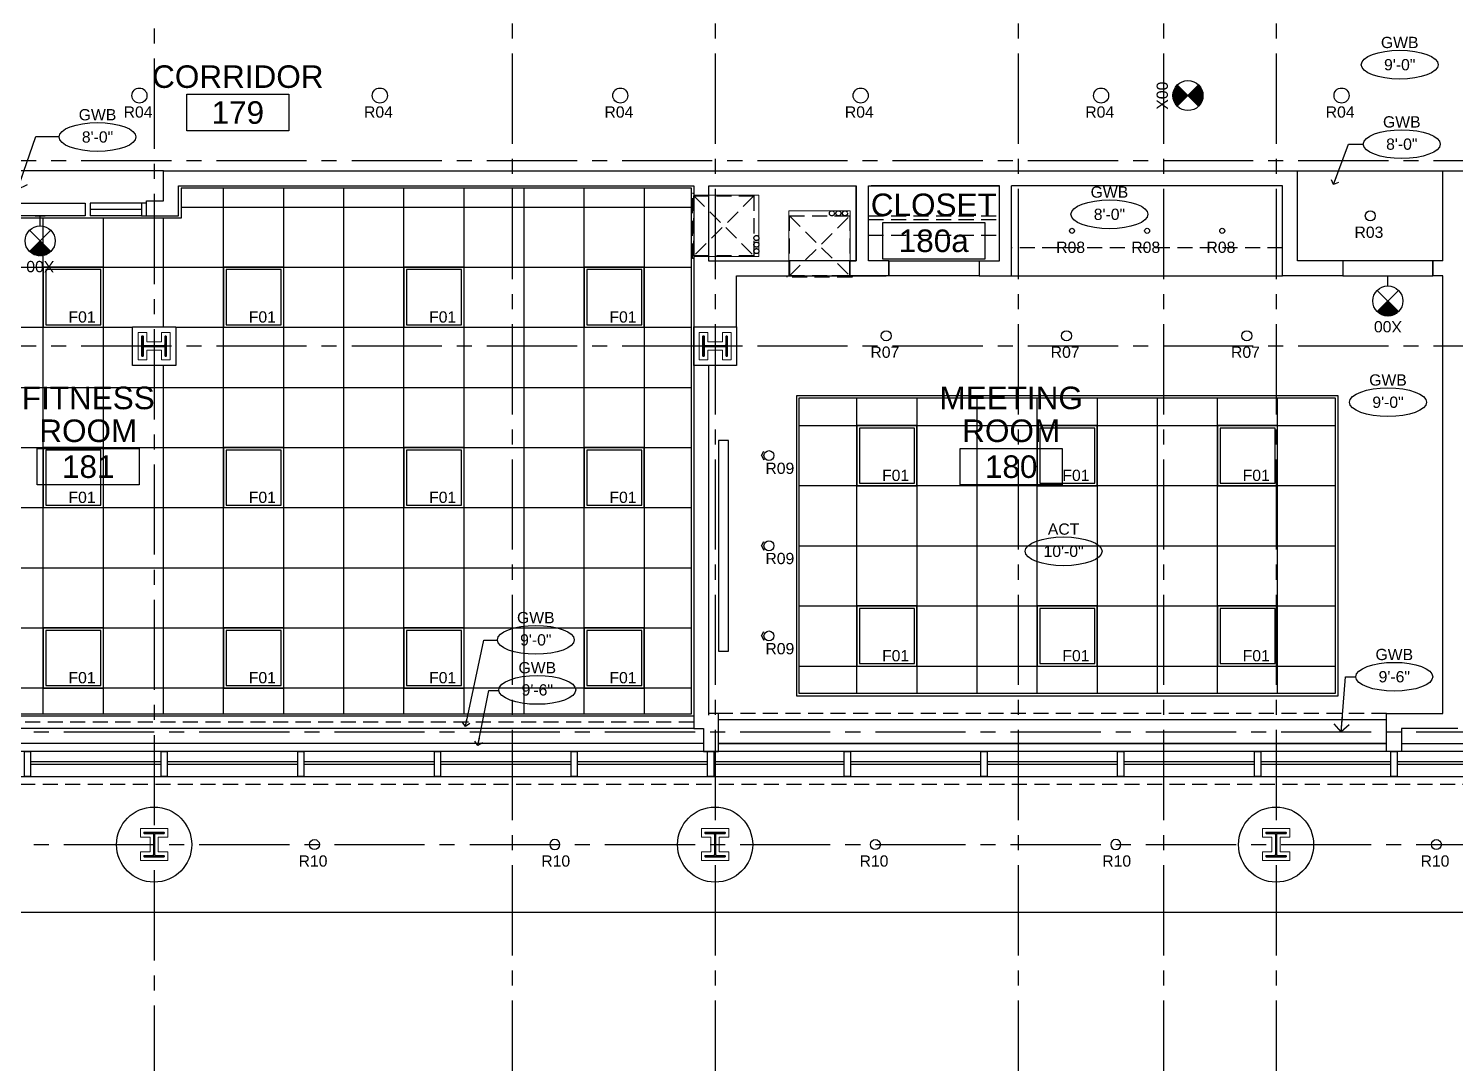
# Model space of a CAD drawing. Header units: inches. Extents: x -3700 to 367, y -844 to 2341.
# Drawn here: x -2406 to -1836, y -87 to 326 of the extents above; entities that cross this region are included whole.
import ezdxf
from ezdxf.enums import TextEntityAlignment as Align

# ---------------------------------------------------------------- set-up
doc = ezdxf.new("R2010")
doc.units = ezdxf.units.IN
doc.header["$LTSCALE"] = 48
doc.header["$MEASUREMENT"] = 0
for name, pattern in [('1112 - 0-Base$0$CENTER2', [1.125, 0.75, -0.125, 0.125, -0.125]), ('1112 - 0-Base$0$HIDDEN', [0.375, 0.25, -0.125]), ('1112 - 0-Base$0$HIDDEN2', [0.1875, 0.125, -0.0625]), ('HIDDEN2', [0.1875, 0.125, -0.0625])]:
    doc.linetypes.add(name, pattern=pattern)
for name, color, linetype, lineweight in [('1112 - 0-Base$0$A-Detl-Hatch', 1, 'Continuous', 18), ('1112 - 0-Base$0$S-Detl-Hatch', 1, 'Continuous', 18), ('1112 - 0-Base$0$S-Detl-Wide', 3, 'Continuous', 35)]:
    doc.layers.add(name, color=color, linetype=linetype, lineweight=lineweight)
for name, color, linetype in [('1112 - 0-Base$0$A-Door-Head', 8, 'Continuous'), ('1112 - 0-Base$0$A-Flor-Case', 8, 'HIDDEN2'), ('1112 - 0-Base$0$A-Flor-Ovhd', 6, 'Continuous'), ('1112 - 0-Base$0$A-Flor-Soffit', 4, 'Continuous'), ('1112 - 0-Base$0$A-Glaz', 6, 'Continuous'), ('1112 - 0-Base$0$A-Glaz-Sill', 8, 'Continuous'), ('1112 - 0-Base$0$A-Grid(3-32)', 8, '1112 - 0-Base$0$CENTER2'), ('1112 - 0-Base$0$A-HVAC', 6, '1112 - 0-Base$0$HIDDEN2'), ('1112 - 0-Base$0$A-Tag-Rm(3-32)', 2, 'Continuous'), ('1112 - 0-Base$0$A-Wall-Full', 3, 'Continuous'), ('A-Anno-Dim', 6, 'Continuous'), ('A-Clng-Fixture', 3, 'Continuous'), ('A-Clng-Grid', 8, 'Continuous'), ('A-Clng-Tag', 6, 'Continuous')]:
    doc.layers.add(name, color=color, linetype=linetype)
doc.layers.add('1112 - 0-Base$0$G-Anno-Nplt', color=140, linetype='Continuous', lineweight=18, plot=False)
doc.styles.add('1112 - 0-Base$0$Standard', font='arial.ttf')
doc.styles.add('G1DIM', font='arial.ttf')
doc.styles.get("Standard").update_dxf_attribs({"font": 'arial.ttf'})
doc.dimstyles.new('Aec-Arch-I-96', dxfattribs={"dimscale": 96, "dimtxt": 0.09375, "dimasz": 0.0625, "dimexe": 0.0625, "dimexo": 0.0625, "dimgap": 0.03125, "dimtad": 1, "dimdec": 3, "dimzin": 3, "dimdsep": 46, "dimlunit": 4, "dimtxsty": 'G1DIM', "dimblk": 'ARCHTICK', "dimcen": 0.09375, "dimclrt": 2, "dimazin": 2, "dimtfac": 0.75, "dimtdec": 3, "dimtix": 1, "dimtmove": 2, "dimatfit": 2, "dimldrblk": 'OPEN90', "dimfxl": 0.0625, "dimtolj": 1, "dimtzin": 0, "dimarcsym": 0})
pattern_1 = [(135, (-3825.315, 317.6875), (-0.088388348, -0.088388348), [])]

# ---------------------------------------------------------------- blocks, each defined once
blk = doc.blocks.new('Clng Tag')
blk.add_ellipse((0, 0), major_axis=(-0.32, 0), ratio=0.37386)
at = {"color": 2}
for tag, p in [('XXX', (0, 0.185)), ("X'-XX'", (0, 0))]:
    blk.add_attdef(tag, text='', height=0.0938, dxfattribs=at).set_placement(p, align=Align.MIDDLE_CENTER)
blk = doc.blocks.new('_ArchTick')
at = {"color": 0, "linetype": 'ByBlock', "const_width": 0.15}
blk.add_lwpolyline([(-0.5, -0.5), (0.5, 0.5)], dxfattribs=at)
blk = doc.blocks.new('_Open90')
at = {"color": 0, "linetype": 'ByBlock', "lineweight": -2}
for p, q in [((0, 0), (-1, 0)), ((-0.5, 0.5), (0, 0)), ((0, 0), (-0.5, -0.5))]:
    blk.add_line(p, q, dxfattribs=at)
blk = doc.blocks.new('3IN ROUND DL')
blk.add_circle((0, 0), 2)
blk.add_attdef('RXX', (-6.3125, -8.8125), '', height=4.5)
blk = doc.blocks.new('6IN ROUND DL')
blk.add_circle((0, 0), 3)
blk.add_attdef('RXX', (-6.3125, -8.8125), '', height=4.5)
blk = doc.blocks.new('2X2 FLUOR')
for points in [[(0, -24), (24, -24), (24, 0), (0, 0)], [(1, -23), (23, -23), (23, -1), (1, -1)]]:
    blk.add_lwpolyline(points, close=True)
blk.add_attdef('FXX', (10.0625, -22.125), '', height=4.5)
blk = doc.blocks.new('2IN ROUND DL')
blk.add_circle((0, 0), 1)
blk.add_attdef('RXX', (-6.3125, -8.8125), '', height=4.5)
blk = doc.blocks.new('4IN ROUND WW')
for q in [(-1.73, 2), (1.73, 2)]:
    blk.add_line((0, 3), q)
blk.add_circle((0, 0), 2)
blk.add_attdef('RXX', (-6.31, -8.81), '', height=4.5)
blk = doc.blocks.new('1112 - 0-Base$0$1ST FLOOR CORE & SHELL')
at = {"layer": '1112 - 0-Base$0$A-Flor-Case'}
for p, q in [((3544.01, -9148.87), (3113, -9148.87)), ((3820.61, -9145.36), (3553.9, -9145.36)), ((3113, -9173.63), (4373.5, -9173.63))]:
    blk.add_line(p, q, dxfattribs=at)
at = {"layer": '1112 - 0-Base$0$A-Flor-Soffit'}
for p, q in [((3544.01, -9146.5), (3113, -9146.5)), ((3553.9, -9147.87), (3820.61, -9147.86)), ((3544.01, -9151.38), (3113, -9151.38)), ((3547.9, -9157.37), (3113, -9157.38)), ((3553.9, -9157.37), (3820.61, -9157.36)), ((3826.61, -9157.36), (3930.3, -9157.35))]:
    blk.add_line(p, q, dxfattribs=at)
blk.add_lwpolyline([(2321, -8520.75), (2316.5, -8520.75), (2316.5, -9228.75), (3108.87, -9228.75), (3108.87, -9224.75), (4240.5, -9224.75), (4240.5, -9222.63), (4656.87, -9222.63), (4656.87, -9224.75), (5704.5, -9224.75), (5704.5, -8756.75), (5700, -8756.75)], dxfattribs=at)
at = {"layer": '1112 - 0-Base$0$A-Glaz'}
for p, q in [((3279.18, -9164.62), (3331.26, -9164.62)), ((3279.18, -9165.62), (3331.26, -9165.62)), ((3333.75, -9164.62), (3385.83, -9164.62)), ((3333.75, -9165.62), (3385.83, -9165.62)), ((3388.31, -9164.62), (3440.4, -9164.62)), ((3388.31, -9165.62), (3440.4, -9165.62)), ((3442.88, -9164.62), (3494.96, -9164.62)), ((3442.88, -9165.62), (3494.96, -9165.62)), ((3497.44, -9164.62), (3549.53, -9164.62)), ((3497.44, -9165.62), (3549.53, -9165.62)), ((3552.01, -9164.62), (3604.09, -9164.62)), ((3552.01, -9165.62), (3604.09, -9165.62)), ((3606.58, -9164.62), (3658.66, -9164.62)), ((3606.58, -9165.62), (3658.66, -9165.62)), ((3661.14, -9164.62), (3713.23, -9164.62)), ((3661.14, -9165.62), (3713.23, -9165.62)), ((3715.71, -9164.62), (3767.87, -9164.62)), ((3715.71, -9165.62), (3767.87, -9165.62)), ((3770.36, -9164.62), (3822.36, -9164.62)), ((3770.36, -9165.62), (3822.36, -9165.62)), ((3824.84, -9164.62), (3876.92, -9164.62)), ((3824.84, -9165.62), (3876.92, -9165.62))]:
    blk.add_line(p, q, dxfattribs=at)
for points in [[(3276.7, -9170.63), (3276.7, -9160.62), (3279.18, -9160.62), (3279.18, -9170.63)], [(3331.26, -9170.63), (3331.26, -9160.62), (3333.75, -9160.62), (3333.75, -9170.63)], [(3385.83, -9170.63), (3385.83, -9160.62), (3388.31, -9160.62), (3388.31, -9170.63)], [(3440.4, -9170.63), (3440.4, -9160.62), (3442.88, -9160.62), (3442.88, -9170.63)], [(3494.96, -9170.63), (3494.96, -9160.62), (3497.44, -9160.62), (3497.44, -9170.63)], [(3549.53, -9170.63), (3549.53, -9160.62), (3552.01, -9160.62), (3552.01, -9170.63)], [(3604.09, -9170.63), (3604.09, -9160.62), (3606.58, -9160.62), (3606.58, -9170.63)], [(3658.66, -9170.63), (3658.66, -9160.62), (3661.14, -9160.62), (3661.14, -9170.63)], [(3713.23, -9170.63), (3713.23, -9160.62), (3715.71, -9160.62), (3715.71, -9170.63)], [(3767.87, -9170.63), (3767.87, -9160.62), (3770.36, -9160.62), (3770.36, -9170.63)], [(3822.36, -9170.63), (3822.36, -9160.62), (3824.84, -9160.62), (3824.84, -9170.63)]]:
    blk.add_lwpolyline(points, close=True, dxfattribs=at)
at = {"layer": '1112 - 0-Base$0$A-Glaz-Sill'}
for p, q in [((4368.02, -9160.62), (3115.48, -9160.62)), ((3820.61, -9157.37), (3553.9, -9157.37)), ((3115.48, -9170.62), (4368.02, -9170.63))]:
    blk.add_line(p, q, dxfattribs=at)
at = {"layer": '1112 - 0-Base$0$A-Wall-Full'}
for p, q in [((3820.61, -9160.62), (3820.61, -9145.36)), ((3820.61, -9145.36), (3843.12, -9145.36)), ((3849.12, -9151.36), (3826.61, -9151.36)), ((3826.61, -9151.36), (3826.61, -9160.62)), ((3826.61, -9160.62), (3820.61, -9160.62))]:
    blk.add_line(p, q, dxfattribs=at)
blk.add_lwpolyline([(3544.01, -9145.37), (3544.01, -9151.38), (3547.9, -9151.38), (3547.9, -9160.62), (3553.9, -9160.62), (3553.9, -9145.37), (3550.01, -9145.37)], dxfattribs=at)
for centre in [(3328.5, -9197.75), (3552.5, -9197.75), (3776.5, -9197.75)]:
    blk.add_circle(centre, 15, dxfattribs=at)
blk = doc.blocks.new('*U21')
at = {"layer": '1112 - 0-Base$0$A-Detl-Hatch'}
h = blk.add_hatch(dxfattribs=at)
h.set_pattern_fill('ANSI32', color=256, scale=6, style=0)
h.set_pattern_definition([(45, (0, -4.865), (-1.591, 1.591), []), (45, (1.0607, -4.865), (-1.591, 1.591), [])])
edge = h.paths.add_edge_path()
edge.add_line((3.98, -9.73), (3.98, -9.295))
edge.add_line((3.98, -9.295), (0.645, -9.295))
edge.add_arc((0.645, -8.795), 0.5, 180, 270, ccw=False)
edge.add_line((0.145, -8.795), (0.145, -0.935))
edge.add_arc((0.645, -0.935), 0.5, 90, 180, ccw=False)
edge.add_line((0.645, -0.435), (3.98, -0.435))
edge.add_line((3.98, -0.435), (3.98, 0))
edge.add_line((3.98, 0), (-3.98, 0))
edge.add_line((-3.98, 0), (-3.98, -0.435))
edge.add_line((-3.98, -0.435), (-0.645, -0.435))
edge.add_arc((-0.645, -0.935), 0.5, 0, 90, ccw=False)
edge.add_line((-0.145, -0.935), (-0.145, -8.795))
edge.add_arc((-0.645, -8.795), 0.5, -90, 0, ccw=False)
edge.add_line((-0.645, -9.295), (-3.98, -9.295))
edge.add_line((-3.98, -9.295), (-3.98, -9.73))
edge.add_line((-3.98, -9.73), (3.98, -9.73))
at = {"color": 0, "linetype": 'ByBlock'}
blk.add_lwpolyline([(3.98, -9.73), (3.98, -9.295), (0.645, -9.295, -0.4142136), (0.145, -8.795), (0.145, -0.935, -0.4142136), (0.645, -0.435), (3.98, -0.435), (3.98, 0), (-3.98, 0), (-3.98, -0.435), (-0.645, -0.435, -0.4142136), (-0.145, -0.935), (-0.145, -8.795, -0.4142136), (-0.645, -9.295), (-3.98, -9.295), (-3.98, -9.73)], format="xyb", close=True, dxfattribs=at)
blk = doc.blocks.new('1112 - 0-Base$0$W10X33')
at = {"layer": '1112 - 0-Base$0$S-Detl-Hatch'}
blk.add_lwpolyline([(13773.28, -7309.78), (13773.28, -7306.34), (13769.45, -7306.34), (13769.45, -7300.48), (13773.28, -7300.48), (13773.28, -7297.05), (13762.32, -7297.05), (13762.32, -7300.48), (13766.16, -7300.48), (13766.16, -7306.34), (13762.32, -7306.34), (13762.32, -7309.78)], close=True, dxfattribs=at)
at = {"layer": '1112 - 0-Base$0$S-Detl-Wide'}
blk.add_blockref('*U21', (13767.8, -7298.55), dxfattribs=at)
blk = doc.blocks.new('1112 - 0-Base$0$1ST FLOOR - STRUCTURAL GRID')
at = {"layer": '1112 - 0-Base$0$A-Grid(3-32)'}
for p, q in [((3471.5, -7424.01), (3471.5, -9520.75)), ((3552.5, -7424.01), (3552.5, -9520.75)), ((3673.5, -7424.01), (3673.5, -9520.75)), ((3731.5, -7424.01), (3731.5, -9520.75)), ((3776.5, -7424.01), (3776.5, -9520.75)), ((3328.5, -7426.01), (3328.5, -9520.75)), ((5927.38, -8924.75), (2104.5, -8924.75)), ((5927.38, -8998.75), (2104.5, -8998.75)), ((2104.5, -9152.75), (5927.38, -9152.75)), ((2104.5, -9197.75), (5927.38, -9197.75))]:
    blk.add_line(p, q, dxfattribs=at)
at = {"rotation": 90}
for p in [(-3974.91, -22766.55), (-3750.91, -22766.55)]:
    blk.add_blockref('1112 - 0-Base$0$W10X33', p, dxfattribs=at)
for p in [(-10439.3, -1894.34), (-10215.3, -1894.34), (-9991.3, -1894.34)]:
    blk.add_blockref('1112 - 0-Base$0$W10X33', p)
blk = doc.blocks.new('1112 - 0-Base$0$Rm Tag')
blk.add_lwpolyline([(-0.2124, 0.0759), (0.2124, 0.0759), (0.2124, -0.0759), (-0.2124, -0.0759)], close=True)
at = {"style": '1112 - 0-Base$0$Standard'}
for p in [(0, 0.2858), (0, 0.1493), (0, 0)]:
    blk.add_attdef('XXX', text='', height=0.0938, dxfattribs=at).set_placement(p, align=Align.MIDDLE_CENTER)

msp = doc.modelspace()

# ---------------------------------------------------------------- hatches: boundary and pattern name
h = msp.add_hatch()
h.set_pattern_fill('ANSI31', color=256, angle=90)
h.set_pattern_definition(pattern_1)
h.paths.add_polyline_path([(-1947.43, 303.24, 0.414214), (-1947.43, 294.76), (-1943.19, 299)])
h = msp.add_hatch()
h.set_pattern_fill('ANSI31', color=256, angle=90)
h.set_pattern_definition(pattern_1)
h.paths.add_polyline_path([(-1938.95, 303.24, -0.414214), (-1938.95, 294.76), (-1943.19, 299)])
h = msp.add_hatch()
h.set_pattern_fill('ANSI31', color=256, angle=180)
h.set_pattern_definition([(225, (-2420.1875, -1641.125), (0.088388348, -0.088388348), [])])
h.paths.add_polyline_path([(-2405.74, 236.76, 0.414214), (-2397.26, 236.76), (-2401.5, 241)])
h = msp.add_hatch()
h.set_pattern_fill('ANSI31', color=256, angle=180)
h.set_pattern_definition([(225, (-1882.0625, -1665.125), (0.088388348, -0.088388348), [])])
h.paths.add_polyline_path([(-1867.62, 212.76, 0.414214), (-1859.13, 212.76), (-1863.38, 217)])
at = {"layer": 'A-Clng-Grid'}
h = msp.add_hatch(dxfattribs=at)
h.set_pattern_fill('NET', color=256, scale=192)
h.set_pattern_definition([(0, (-2256.264, 230.497), (0, 24), []), (90, (-2256.264, 230.497), (-24, 1e-15), [])])
h.paths.add_polyline_path([(-2347.39, 206.73), (-2347.39, 191.27), (-2364.62, 191.27), (-2364.62, 206.73)])
h.paths.add_polyline_path([(-2574.38, 52.25), (-2141.49, 52.25), (-2141.49, 262), (-2345.25, 262), (-2345.25, 250), (-2431.25, 250), (-2431.25, 262), (-2574.38, 262), (-2574.38, 210.71), (-2568.69, 210.71), (-2568.69, 187.29), (-2574.38, 187.29)])
h = msp.add_hatch(dxfattribs=at)
h.set_pattern_fill('NET', color=256, scale=192)
h.set_pattern_definition([(0, (-1907.385, 167.27), (0, 24), []), (90, (-1907.385, 167.27), (-24, 1e-15), [])])
h.paths.add_polyline_path([(-1884.39, 60.27), (-1884.39, 178.27), (-2098.39, 178.27), (-2098.39, 60.27)])

# ---------------------------------------------------------------- linework, layer by layer
for p, q in [((-1938.95, 303.24), (-1947.43, 294.76)), ((-1947.43, 303.24), (-1938.95, 294.76)), ((-2403.5, 251), (-2399.5, 251)), ((-2401.5, 247), (-2401.5, 251)), ((-2405.74, 245.24), (-2397.26, 236.76)), ((-2405.74, 236.76), (-2397.26, 245.24)), ((-1865.38, 227), (-1861.38, 227)), ((-1863.38, 223), (-1863.38, 227)), ((-1867.62, 221.24), (-1859.13, 212.76)), ((-1867.62, 212.76), (-1859.13, 221.24))]:
    msp.add_line(p, q)
for centre in [(-1943.19, 299), (-2401.5, 241), (-1863.38, 217)]:
    msp.add_circle(centre, 6)
at = {"layer": '1112 - 0-Base$0$A-Door-Head'}
for points in [[(-2140.49, 235), (-2140.49, 235), (-2134.49, 235), (-2134.49, 259), (-2140.49, 259), (-2140.49, 259)], [(-2078.26, 227), (-2078.26, 227), (-2078.26, 233), (-2102.26, 233), (-2102.26, 227), (-2102.26, 227)]]:
    msp.add_lwpolyline(points, dxfattribs=at)
for points in [[(-2419.5, 256), (-2383.5, 256), (-2383.5, 251), (-2419.5, 251)], [(-2062.62, 233), (-2026.62, 233), (-2026.62, 227), (-2062.62, 227)], [(-1881.38, 227), (-1845.38, 227), (-1845.38, 233), (-1881.38, 233)]]:
    msp.add_lwpolyline(points, close=True, dxfattribs=at)
at = {"layer": '1112 - 0-Base$0$A-Flor-Case'}
msp.add_line((-1905.38, 238.25), (-2013.61, 238.25), dxfattribs=at)
at = {"layer": '1112 - 0-Base$0$A-Flor-Ovhd', "linetype": '1112 - 0-Base$0$HIDDEN2'}
for p, q in [((-2070.75, 251), (-2018.48, 251)), ((-2070.75, 249.5), (-2018.48, 249.5)), ((-2070.75, 243.25), (-2018.48, 243.25))]:
    msp.add_line(p, q, dxfattribs=at)
at = {"layer": '1112 - 0-Base$0$A-Flor-Soffit'}
for p, q in [((-2352.25, 269), (-2424.25, 269)), ((-1899.38, 269), (-1841.38, 269)), ((-2013.61, 227), (-1905.38, 227))]:
    msp.add_line(p, q, dxfattribs=at)
for points in [[(-2099.39, 179.27), (-1883.39, 179.27), (-1883.39, 59.27), (-2099.39, 59.27)], [(-2126.62, 77.27), (-2126.62, 161.27), (-2130.62, 161.27), (-2130.62, 77.27)]]:
    msp.add_lwpolyline(points, close=True, dxfattribs=at)
at = {"layer": '1112 - 0-Base$0$A-Glaz'}
for p, q in [((-2381.5, 256), (-2381.5, 251)), ((-2361, 253.5), (-2381.5, 253.5))]:
    msp.add_line(p, q, dxfattribs=at)
msp.add_lwpolyline([(-2359, 256), (-2361, 256), (-2361, 251), (-2359, 251)], close=True, dxfattribs=at)
at = {"layer": '1112 - 0-Base$0$A-Glaz-Sill'}
for p, q in [((-2361, 256), (-2381.5, 256)), ((-2361, 251), (-2381.5, 251))]:
    msp.add_line(p, q, dxfattribs=at)
at = {"layer": '1112 - 0-Base$0$A-HVAC'}
for p, q in [((-2140.49, 259), (-2116.49, 235)), ((-2116.49, 259), (-2140.49, 235)), ((-2102.26, 227), (-2078.26, 251)), ((-2102.26, 251), (-2078.26, 227))]:
    msp.add_line(p, q, dxfattribs=at)
for points in [[(-2140.49, 260), (-2140.49, 234), (-2140.99, 234), (-2140.99, 260)], [(-2116.49, 259), (-2116.49, 235), (-2140.49, 235), (-2140.49, 259)], [(-2102.26, 251), (-2078.26, 251), (-2078.26, 227), (-2102.26, 227)], [(-2103.26, 227), (-2077.26, 227), (-2077.26, 226.5), (-2103.26, 226.5)]]:
    msp.add_lwpolyline(points, close=True, dxfattribs=at)
for centre in [(-2085.38, 252), (-2082.76, 252), (-2080.15, 252), (-2115.49, 242.12), (-2115.49, 239.5), (-2115.49, 236.89)]:
    msp.add_circle(centre, 1, dxfattribs=at)
at = {"layer": '1112 - 0-Base$0$A-Wall-Full'}
for p, q in [((-2352.25, 257), (-2352.25, 269)), ((-2352.25, 269), (-1899.38, 269)), ((-1899.38, 233), (-1899.38, 269)), ((-1841.38, 269), (-1814.25, 269)), ((-1841.38, 233), (-1841.38, 269)), ((-2346.25, 263), (-2140.49, 263)), ((-2346.25, 251), (-2346.25, 263)), ((-2134.49, 259), (-2134.49, 263)), ((-2134.49, 263), (-2075.63, 263)), ((-2075.63, 263), (-2075.63, 233)), ((-2075.63, 233), (-2075.63, 263)), ((-2070.75, 233), (-2070.75, 263)), ((-2070.75, 263), (-2018.48, 263)), ((-2018.48, 263), (-2069.63, 263)), ((-2018.48, 233), (-2018.48, 263)), ((-1905.38, 263), (-2013.61, 263)), ((-2013.61, 227), (-2013.61, 263)), ((-1905.38, 227), (-1905.38, 263)), ((-2359, 257), (-2352.25, 257)), ((-2359, 251), (-2359, 257)), ((-2134.49, 259), (-2140.49, 259)), ((-2359, 251), (-2346.25, 251)), ((-2134.49, 235), (-2140.49, 235)), ((-2134.49, 233), (-2134.49, 235)), ((-2134.62, 233), (-2102.26, 233)), ((-2102.26, 233), (-2102.26, 227)), ((-2075.63, 233), (-2085.36, 233)), ((-2078.26, 233), (-2075.63, 233)), ((-2078.26, 233), (-2078.26, 227)), ((-2062.62, 233), (-2070.75, 233)), ((-2062.62, 233), (-2062.62, 227)), ((-2026.62, 233), (-2026.62, 227)), ((-2026.62, 233), (-2018.48, 233)), ((-1881.38, 233), (-1899.38, 233)), ((-1881.38, 233), (-1881.38, 227)), ((-1845.38, 233), (-1845.38, 227)), ((-1841.38, 233), (-1845.38, 233)), ((-2123.39, 227), (-2063.63, 227)), ((-2123.39, 206.73), (-2123.39, 227)), ((-2065.49, 227), (-2085.36, 227)), ((-2062.62, 227), (-2067.36, 227)), ((-2026.62, 227), (-2013.61, 227)), ((-1881.38, 227), (-1905.38, 227)), ((-1841.38, 227), (-1845.38, 227)), ((-1841.38, 52.39), (-1841.38, 227))]:
    msp.add_line(p, q, dxfattribs=at)
for points in [[(-2140.49, 263), (-2140.49, 52.38)], [(-2134.49, 51.67), (-2134.49, 191.27)]]:
    msp.add_lwpolyline(points, dxfattribs=at)
for points in [[(-2364.62, 206.73), (-2347.39, 206.73), (-2347.39, 191.27), (-2364.62, 191.27)], [(-2140.49, 206.73), (-2123.39, 206.73), (-2123.39, 191.27), (-2140.49, 191.27)]]:
    msp.add_lwpolyline(points, close=True, dxfattribs=at)
at = {"layer": '1112 - 0-Base$0$G-Anno-Nplt'}
for points in [[(-2140.49, 259.25), (-2114.49, 259.25), (-2114.49, 234.75), (-2140.49, 234.75)], [(-2102.51, 227), (-2102.51, 253), (-2078.01, 253), (-2078.01, 227)]]:
    msp.add_lwpolyline(points, close=True, dxfattribs=at)
at = {"layer": 'A-Clng-Grid'}
for points in [[(-2574.38, 262), (-2574.38, 210.71), (-2568.69, 210.71), (-2568.69, 187.29), (-2574.38, 187.29), (-2574.38, 52.25), (-2574.38, 52.25), (-2141.49, 52.25), (-2141.49, 52.25), (-2141.49, 262), (-2345.25, 262), (-2345.25, 250), (-2431.25, 250), (-2431.25, 262)], [(-2098.39, 178.27), (-1884.39, 178.27), (-1884.39, 60.27), (-2098.39, 60.27)]]:
    msp.add_lwpolyline(points, close=True, dxfattribs=at)

# ---------------------------------------------------------------- block references
at = {"linetype": '1112 - 0-Base$0$HIDDEN'}
msp.add_blockref('1112 - 0-Base$0$1ST FLOOR - STRUCTURAL GRID', (-5684.5, 9197.75), dxfattribs=at)
msp.add_blockref('1112 - 0-Base$0$1ST FLOOR CORE & SHELL', (-5684.5, 9197.75))
at = {"layer": '1112 - 0-Base$0$A-Tag-Rm(3-32)'}
ref = msp.add_blockref('1112 - 0-Base$0$Rm Tag', (-2322.58, 292.23), dxfattribs=dict(at, xscale=96, yscale=96, zscale=96))
ref.add_attrib('XXX', 'CORRIDOR', dxfattribs={"layer": '0', "height": 9, "style": '1112 - 0-Base$0$Standard'}).set_placement((-2322.58, 306.56), align=Align.MIDDLE_CENTER)
ref.add_attrib('XXX', '179', dxfattribs={"layer": '0', "height": 9, "style": '1112 - 0-Base$0$Standard'}).set_placement((-2322.58, 292.23), align=Align.MIDDLE_CENTER)
ref = msp.add_blockref('1112 - 0-Base$0$Rm Tag', (-2044.69, 241.04), dxfattribs=dict(at, xscale=96, yscale=96, zscale=96))
ref.add_attrib('XXX', 'CLOSET', dxfattribs={"layer": '0', "height": 9, "style": '1112 - 0-Base$0$Standard'}).set_placement((-2044.69, 255.38), align=Align.MIDDLE_CENTER)
ref.add_attrib('XXX', '180a', dxfattribs={"layer": '0', "height": 9, "style": '1112 - 0-Base$0$Standard'}).set_placement((-2044.69, 241.04), align=Align.MIDDLE_CENTER)
ref = msp.add_blockref('1112 - 0-Base$0$Rm Tag', (-2382.31, 150.86), dxfattribs=dict(at, xscale=96, yscale=96, zscale=96))
ref.add_attrib('XXX', 'FITNESS', dxfattribs={"layer": '0', "height": 9, "style": '1112 - 0-Base$0$Standard'}).set_placement((-2382.31, 178.3), align=Align.MIDDLE_CENTER)
ref.add_attrib('XXX', 'ROOM', dxfattribs={"layer": '0', "height": 9, "style": '1112 - 0-Base$0$Standard'}).set_placement((-2382.31, 165.19), align=Align.MIDDLE_CENTER)
ref.add_attrib('XXX', '181', dxfattribs={"layer": '0', "height": 9, "style": '1112 - 0-Base$0$Standard'}).set_placement((-2382.31, 150.86), align=Align.MIDDLE_CENTER)
ref = msp.add_blockref('1112 - 0-Base$0$Rm Tag', (-2013.78, 150.86), dxfattribs=dict(at, xscale=96, yscale=96, zscale=96))
ref.add_attrib('XXX', 'MEETING', dxfattribs={"layer": '0', "height": 9, "style": '1112 - 0-Base$0$Standard'}).set_placement((-2013.78, 178.3), align=Align.MIDDLE_CENTER)
ref.add_attrib('XXX', 'ROOM', dxfattribs={"layer": '0', "height": 9, "style": '1112 - 0-Base$0$Standard'}).set_placement((-2013.78, 165.19), align=Align.MIDDLE_CENTER)
ref.add_attrib('XXX', '180', dxfattribs={"layer": '0', "height": 9, "style": '1112 - 0-Base$0$Standard'}).set_placement((-2013.78, 150.86), align=Align.MIDDLE_CENTER)
at = {"layer": 'A-Clng-Fixture'}
for name, p, values in [('6IN ROUND DL', (-2361.87, 299), {'RXX': 'R04'}), ('6IN ROUND DL', (-2265.87, 299), {'RXX': 'R04'}), ('6IN ROUND DL', (-2169.87, 299), {'RXX': 'R04'}), ('6IN ROUND DL', (-2073.87, 299), {'RXX': 'R04'}), ('6IN ROUND DL', (-1977.87, 299), {'RXX': 'R04'}), ('6IN ROUND DL', (-1881.87, 299), {'RXX': 'R04'}), ('3IN ROUND DL', (-1870.38, 251), {'RXX': 'R03'}), ('2IN ROUND DL', (-1989.49, 245), {'RXX': 'R08'}), ('2IN ROUND DL', (-1959.49, 245), {'RXX': 'R08'}), ('2IN ROUND DL', (-1929.49, 245), {'RXX': 'R08'}), ('2X2 FLUOR', (-2400.26, 230.5), {'FXX': 'F01'}), ('2X2 FLUOR', (-2328.26, 230.5), {'FXX': 'F01'}), ('2X2 FLUOR', (-2256.26, 230.5), {'FXX': 'F01'}), ('2X2 FLUOR', (-2184.26, 230.5), {'FXX': 'F01'}), ('3IN ROUND DL', (-2063.67, 203.13), {'RXX': 'R07'}), ('3IN ROUND DL', (-1991.67, 203.13), {'RXX': 'R07'}), ('3IN ROUND DL', (-1919.67, 203.13), {'RXX': 'R07'}), ('2X2 FLUOR', (-2075.39, 167.27), {'FXX': 'F01'}), ('2X2 FLUOR', (-2003.39, 167.27), {'FXX': 'F01'}), ('2X2 FLUOR', (-1931.39, 167.27), {'FXX': 'F01'}), ('2X2 FLUOR', (-2400.26, 158.5), {'FXX': 'F01'}), ('2X2 FLUOR', (-2328.26, 158.5), {'FXX': 'F01'}), ('2X2 FLUOR', (-2256.26, 158.5), {'FXX': 'F01'}), ('2X2 FLUOR', (-2184.26, 158.5), {'FXX': 'F01'}), ('2X2 FLUOR', (-2075.39, 95.27), {'FXX': 'F01'}), ('2X2 FLUOR', (-2003.39, 95.27), {'FXX': 'F01'}), ('2X2 FLUOR', (-1931.39, 95.27), {'FXX': 'F01'}), ('2X2 FLUOR', (-2400.26, 86.5), {'FXX': 'F01'}), ('2X2 FLUOR', (-2328.26, 86.5), {'FXX': 'F01'}), ('2X2 FLUOR', (-2256.26, 86.5), {'FXX': 'F01'}), ('2X2 FLUOR', (-2184.26, 86.5), {'FXX': 'F01'}), ('3IN ROUND DL', (-2292, 0), {'RXX': 'R10'}), ('3IN ROUND DL', (-2068, 0), {'RXX': 'R10'}), ('3IN ROUND DL', (-1844, 0), {'RXX': 'R10'})]:
    msp.add_blockref(name, p, dxfattribs=at).add_auto_attribs(values)
ref = msp.add_blockref('4IN ROUND WW', (-2110.49, 155.27), dxfattribs=dict(at, rotation=90))
ref.add_attrib('RXX', 'R09', (-2111.91, 147.96), dxfattribs={"layer": '0', "height": 4.5})
ref = msp.add_blockref('4IN ROUND WW', (-2110.49, 119.27), dxfattribs=dict(at, rotation=90))
ref.add_attrib('RXX', 'R09', (-2111.91, 111.96), dxfattribs={"layer": '0', "height": 4.5})
ref = msp.add_blockref('4IN ROUND WW', (-2110.49, 83.27), dxfattribs=dict(at, rotation=90))
ref.add_attrib('RXX', 'R09', (-2111.91, 75.96), dxfattribs={"layer": '0', "height": 4.5})
ref = msp.add_blockref('3IN ROUND DL', (-2196, 0), dxfattribs=dict(at, xscale=-1))
ref.add_attrib('RXX', 'R10', (-2201.41, -8.81), dxfattribs={"layer": '0', "height": 4.5})
ref = msp.add_blockref('3IN ROUND DL', (-1972, 0), dxfattribs=dict(at, xscale=-1))
ref.add_attrib('RXX', 'R10', (-1977.41, -8.81), dxfattribs={"layer": '0', "height": 4.5})
at = {"layer": 'A-Clng-Tag', "xscale": 48, "yscale": 48, "zscale": 48}
for p, values in [((-1858.63, 311.32), {"X'-XX'": '9\'-0"', 'XXX': 'GWB'}), ((-2378.6, 282.47), {"X'-XX'": '8\'-0"', 'XXX': 'GWB'}), ((-1857.8, 279.61), {"X'-XX'": '8\'-0"', 'XXX': 'GWB'}), ((-1974.54, 251.6), {"X'-XX'": '8\'-0"', 'XXX': 'GWB'}), ((-1863.31, 176.58), {"X'-XX'": '9\'-0"', 'XXX': 'GWB'}), ((-1992.85, 117.07), {"X'-XX'": '10\'-0"', 'XXX': 'ACT'}), ((-2203.59, 81.72), {"X'-XX'": '9\'-0"', 'XXX': 'GWB'}), ((-1860.8, 67), {"X'-XX'": '9\'-6"', 'XXX': 'GWB'}), ((-2203, 61.74), {"X'-XX'": '9\'-6"', 'XXX': 'GWB'})]:
    msp.add_blockref('Clng Tag', p, dxfattribs=at).add_auto_attribs(values)

# ---------------------------------------------------------------- texts
for p, rotation in [((-1951.2, 293.36), 90), ((-2395.86, 232.99), 180), ((-1857.74, 208.99), 180)]:
    msp.add_attdef('X00', p, 'X00', height=4.5, rotation=rotation)

# ---------------------------------------------------------------- leaders
at = {"layer": 'A-Anno-Dim'}
for points, override in [([(-2410.57, 261.53), (-2403.25, 282.66), (-2393.97, 282.66)], {"dimgap": 0.03125, "dimtad": 0}), ([(-1885.04, 263.45), (-1879.1, 279.61), (-1873.16, 279.61)], {"dimscale": 48, "dimgap": 0.03125, "dimtad": 0}), ([(-2231.69, 47.15), (-2224.41, 81.58), (-2218.95, 81.58)], {"dimscale": 48, "dimgap": 0.03125, "dimtad": 0}), ([(-1882, 45), (-1880.3, 66.93), (-1876.17, 66.93)], {"dimgap": 0.03125, "dimtad": 0}), ([(-2226.7, 39.49), (-2222.31, 61.57), (-2218.36, 61.57)], {"dimscale": 48, "dimgap": 0.03125, "dimtad": 0})]:
    msp.add_leader(points, dimstyle='Aec-Arch-I-96', override=override, dxfattribs=at)

doc.saveas('drawing.dxf')
